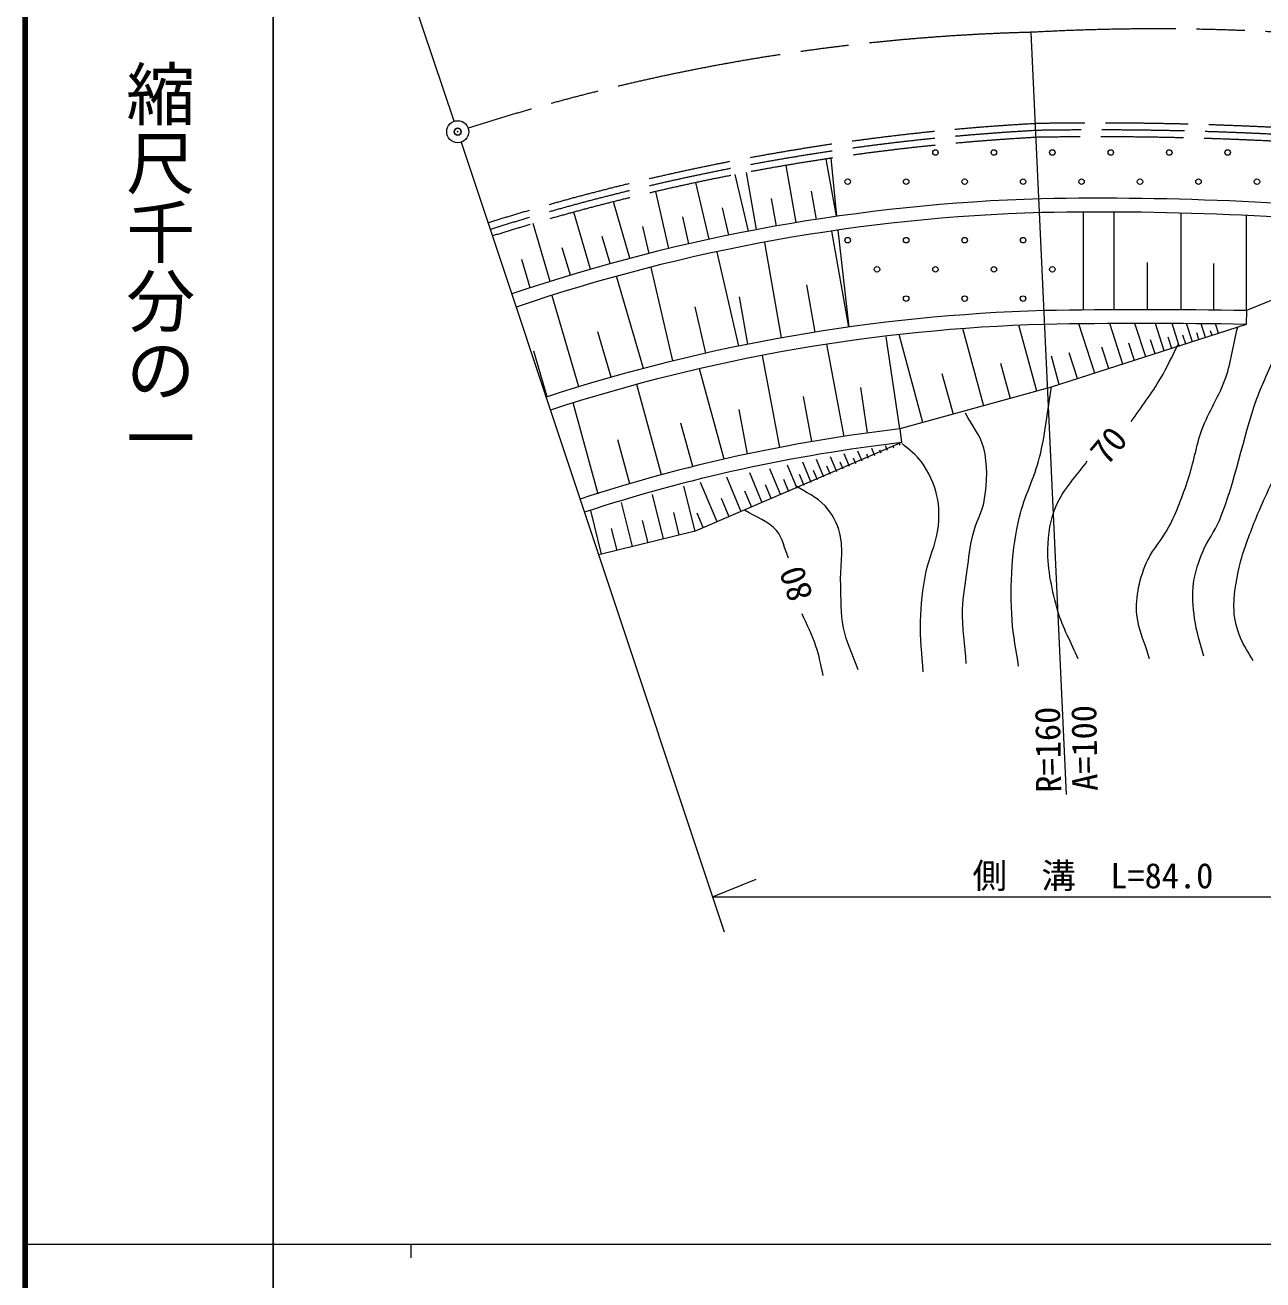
# Model space of a CAD drawing. Units: millimetres, scale not verified. Extents: x 40000 to 680000, y 20000 to 380000.
# Drawn here: x 40000 to 129834, y 202409 to 293505 of the extents above; entities that cross this region are included whole.
import ezdxf
from ezdxf.enums import TextEntityAlignment as Align

# ---------------------------------------------------------------- set-up
doc = ezdxf.new("R2010")
doc.units = ezdxf.units.MM
doc.header["$LTSCALE"] = 1000
doc.header["$PDMODE"] = 32
doc.header["$PDSIZE"] = 500
doc.linetypes.add('CHAIN', pattern=[18.5, 12, -1.5, 3.5, -1.5])
doc.linetypes.add('DASHED', pattern=[7.5, 6, -1.5])
for name, color, linetype, lineweight in [('M-BGD', 7, 'Continuous', 13), ('M-BGD-EXST', 7, 'Continuous', 13), ('M-BMK', 2, 'CHAIN', 13), ('M-BMK-SRVR', 3, 'Continuous', 13), ('M-STR-HTXT', 7, 'Continuous', 13), ('M-TTL', 2, 'Continuous', 140)]:
    doc.layers.add(name, color=color, linetype=linetype, lineweight=lineweight)
doc.layers.add('M-BGD-RSTR', color=6, linetype='Continuous')
doc.styles.add('@ＭＳ ゴシック', font='')
doc.styles.add('ＭＳ ゴシック', font='')
doc.styles.get('@ＭＳ ゴシック').set_extended_font_data('@MS Gothic')
doc.styles.get('ＭＳ ゴシック').set_extended_font_data('MS Gothic')

msp = doc.modelspace()

# ---------------------------------------------------------------- linework, layer by layer
at = {"layer": 'M-BGD'}
for p, q in [((71141, 286526), (58592, 323763)), ((71650, 285008), (90731, 227680)), ((95972, 279168), (95236, 283322)), ((98884, 279631), (98149, 283776)), ((98485, 283856), (98884, 279631)), ((92495, 278542), (91539, 282650)), ((93086, 278655), (92350, 282805)), ((89637, 277955), (88680, 282070)), ((83900, 276574), (82700, 280680)), ((86728, 277289), (85767, 281422)), ((94528, 278920), (94174, 280917)), ((97428, 279402), (97066, 281441)), ((81035, 275781), (79823, 279925)), ((91064, 278256), (90605, 280230)), ((116783, 279897), (116783, 272819)), ((119048, 272838), (119048, 279932)), ((123892, 272835), (123892, 279858)), ((128643, 272777), (128643, 279683)), ((78112, 274900), (76885, 279095)), ((85284, 276932), (84827, 278894)), ((88181, 277630), (87729, 279574)), ((82465, 276186), (81887, 278162)), ((99782, 271582), (98559, 278551)), ((98996, 278625), (99782, 271579)), ((142773, 278570), (128643, 272777)), ((79571, 275349), (78988, 277342)), ((91801, 270204), (90227, 277024)), ((94891, 270799), (93675, 277727)), ((76646, 274430), (76042, 276499)), ((121470, 272844), (121470, 276271)), ((126268, 272813), (126268, 276204)), ((84886, 268585), (82917, 275269)), ((87005, 269124), (85439, 275912)), ((97332, 271214), (96730, 274646)), ((80193, 267253), (78253, 273841)), ((92446, 270335), (91842, 273776)), ((89398, 269687), (88622, 273049)), ((128643, 272777), (128625, 271777)), ((109578, 265840), (108055, 271469)), ((113424, 266933), (112131, 271711)), ((128625, 271777), (114471, 267221)), ((117630, 268238), (116466, 271815)), ((119675, 268896), (118718, 271836)), ((121333, 269430), (120547, 271843)), ((122677, 269862), (122032, 271843)), ((123766, 270213), (123237, 271839)), ((124718, 270520), (124291, 271833)), ((125670, 270826), (125345, 271823)), ((126622, 271132), (126401, 271811)), ((82533, 267941), (81566, 271226)), ((103492, 264194), (102500, 270873)), ((105159, 264645), (103429, 271034)), ((122005, 269646), (121678, 270650)), ((123221, 270038), (122959, 270843)), ((124242, 270366), (124034, 271005)), ((125194, 270673), (125037, 271156)), ((126146, 270979), (126039, 271307)), ((77885, 266524), (76912, 269828)), ((99447, 263649), (98197, 270337)), ((116386, 267838), (115777, 269709)), ((118653, 268567), (118149, 270114)), ((120504, 269163), (120097, 270412)), ((94774, 262844), (93525, 269527)), ((111507, 266363), (110810, 268940)), ((115058, 267410), (114498, 269480)), ((90733, 261993), (88934, 268555)), ((107368, 265243), (106568, 268199)), ((86197, 260861), (84398, 267420)), ((101147, 263895), (100657, 267191)), ((114471, 267221), (103492, 264194)), ((81599, 259458), (79783, 266080)), ((97107, 263270), (96496, 266536)), ((92425, 262367), (91821, 265599)), ((88459, 261449), (87591, 264613)), ((103492, 264194), (103608, 263200)), ((83884, 260211), (83012, 263391)), ((103608, 263200), (88620, 256774)), ((99826, 261454), (99443, 262371)), ((100748, 261840), (100443, 262570)), ((101671, 262225), (101444, 262769)), ((102132, 262418), (102038, 262643)), ((102594, 262610), (102444, 262969)), ((103055, 262803), (103000, 262936)), ((103517, 262996), (103445, 263168)), ((96025, 259867), (95322, 261550)), ((97057, 260298), (96441, 261773)), ((97980, 260684), (97442, 261972)), ((98441, 260876), (98192, 261474)), ((98903, 261069), (98442, 262172)), ((99364, 261262), (99153, 261766)), ((100287, 261647), (100115, 262059)), ((101210, 262032), (101077, 262351)), ((91967, 258172), (90922, 260674)), ((93502, 258813), (92586, 261006)), ((94846, 259375), (94044, 261296)), ((96541, 260083), (96211, 260872)), ((97519, 260491), (97230, 261182)), ((88620, 256774), (87814, 260031)), ((90216, 257441), (89023, 260296)), ((92734, 258493), (92244, 259666)), ((94174, 259094), (93744, 260122)), ((95436, 259621), (95059, 260522)), ((84081, 255651), (83289, 258850)), ((86341, 256210), (85542, 259438)), ((91091, 257806), (90532, 259146)), ((81842, 255096), (81056, 258268)), ((87480, 256492), (87079, 258113)), ((89216, 257023), (88775, 258080)), ((82962, 255373), (82567, 256966)), ((85211, 255930), (84813, 257537)), ((88620, 256774), (81634, 255044))]:
    msp.add_line(p, q, dxfattribs=at)
for centre in [(106067, 284257), (110309, 284257), (114552, 284257), (118794, 284257), (123037, 284257), (127280, 284257), (99703, 282136), (103945, 282136), (108188, 282136), (112430, 282136), (116673, 282136), (120916, 282136), (125158, 282136), (129401, 282136), (99703, 277893), (103945, 277893), (108188, 277893), (112430, 277893), (101824, 275772), (106067, 275772), (110309, 275772), (114552, 275772), (103945, 273651), (108188, 273651), (112430, 273651)]:
    msp.add_circle(centre, 200, dxfattribs=at)
at = {"layer": 'M-BGD', "linetype": 'DASHED'}
for centre, radius, start, end in [((122258, 124037), 162561, 93.09953, 107.4088), ((117761, 28254), 258142, 81.86284, 90.94875), ((122258, 124037), 162061, 93.09953, 107.4088), ((122258, 124037), 161561, 93.09953, 107.4088), ((117761, 28254), 257642, 81.9103, 90.94875), ((117761, 28254), 257142, 81.9103, 90.94875)]:
    msp.add_arc(centre, radius, start, end, dxfattribs=at)
at = {"layer": 'M-BGD'}
for centre, radius, start, end in [((117559, 149331), 131619, 91.66315, 108.71936), ((117993, 54263), 226672, 83.69581, 91.07533), ((117559, 149331), 130619, 91.66315, 108.72173), ((117993, 54263), 225672, 83.69581, 91.07533), ((117670, 144158), 128674, 91.66212, 108.0462), ((121291, -132412), 405256, 88.96043, 91.03957), ((117670, 144158), 127674, 91.66212, 108.04336), ((121291, -132412), 404256, 88.96043, 91.03957), ((117434, 145299), 119710, 96.68818, 108.08393), ((117434, 145299), 118710, 96.68818, 108.08119)]:
    msp.add_arc(centre, radius, start, end, dxfattribs=at)
for points, knots in [([(129134, 247359), (128824, 247914), (128435, 248431), (128203, 249023), (127961, 249639), (127775, 250292), (127737, 250952), (127674, 252045), (127892, 253145), (128136, 254213), (128397, 255355), (128845, 256447), (129267, 257540), (129789, 258893), (130483, 260176), (130997, 261532), (131452, 262732), (131645, 264032), (132195, 265192), (132601, 266048), (133211, 266791), (133725, 267587), (134473, 268744), (135314, 269845), (135988, 271047), (136443, 271861), (136934, 272677), (137185, 273576), (137419, 274413), (137363, 275306), (137451, 276171)], [0, 0, 0, 0, 1, 1, 1, 2, 2, 2, 3, 3, 3, 4, 4, 4, 5, 5, 5, 6, 6, 6, 7, 7, 7, 8, 8, 8, 9, 9, 9, 10, 10, 10, 10]), ([(125541, 247692), (125319, 248601), (124999, 249492), (124876, 250420), (124761, 251278), (124697, 252157), (124809, 253015), (124911, 253794), (125178, 254549), (125474, 255277), (125796, 256068), (126345, 256751), (126672, 257540), (127854, 260391), (128362, 263482), (129400, 266389), (129835, 267607), (130446, 268759), (130864, 269982), (131318, 271311), (131618, 272688), (131995, 274041)], [0, 0, 0, 0, 1, 1, 1, 2, 2, 2, 3, 3, 3, 4, 4, 4, 5, 5, 5, 6, 6, 6, 7, 7, 7, 7]), ([(121615, 247492), (121305, 248557), (120804, 249584), (120684, 250686), (120611, 251349), (120688, 252028), (120817, 252682), (120952, 253370), (121180, 254045), (121482, 254678), (121890, 255534), (122578, 256232), (123012, 257074), (123583, 258179), (124010, 259356), (124410, 260534), (124810, 261711), (124982, 262959), (125408, 264127), (125884, 265433), (126688, 266605), (127138, 267920), (127544, 269106), (127715, 270359), (128003, 271579)], [0, 0, 0, 0, 1, 1, 1, 2, 2, 2, 3, 3, 3, 4, 4, 4, 5, 5, 5, 6, 6, 6, 7, 7, 7, 8, 8, 8, 8]), ([(120284, 264726), (120994, 265768), (121770, 266769), (122414, 267853), (122885, 268646), (123256, 269494), (123678, 270315)], [0, 0, 0, 0, 1, 1, 1, 2, 2, 2, 2]), ([(112100, 246960), (111945, 248069), (111712, 249170), (111634, 250287), (111543, 251592), (111538, 252908), (111634, 254213), (111723, 255420), (111883, 256629), (112167, 257806), (112524, 259285), (113259, 260655), (113630, 262131), (114054, 263810), (114207, 265546), (114496, 267254)], [0, 0, 0, 0, 1, 1, 1, 2, 2, 2, 3, 3, 3, 4, 4, 4, 5, 5, 5, 5]), ([(108307, 247160), (108219, 248468), (108010, 249774), (108041, 251085), (108064, 252045), (108244, 252995), (108374, 253947), (108490, 254792), (108574, 255645), (108773, 256475), (108991, 257382), (109501, 258214), (109638, 259137), (109818, 260343), (109875, 261614), (109572, 262796), (109335, 263719), (108684, 264482), (108241, 265325)], [0, 0, 0, 0, 1, 1, 1, 2, 2, 2, 3, 3, 3, 4, 4, 4, 5, 5, 5, 6, 6, 6, 6]), ([(105180, 246561), (105113, 247781), (104945, 248999), (104980, 250220), (105015, 251403), (105155, 252585), (105380, 253747), (105585, 254809), (106114, 255801), (106245, 256874), (106344, 257689), (106364, 258537), (106178, 259336), (105973, 260216), (105572, 261063), (105047, 261798), (104673, 262322), (104115, 262685), (103650, 263129)], [0, 0, 0, 0, 1, 1, 1, 2, 2, 2, 3, 3, 3, 4, 4, 4, 5, 5, 5, 6, 6, 6, 6]), ([(116425, 247492), (115937, 248646), (115308, 249749), (114961, 250952), (114539, 252420), (114207, 253949), (114229, 255477), (114245, 256538), (114417, 257626), (114828, 258604), (115341, 259824), (116336, 260778), (117091, 261865)], [0, 0, 0, 0, 1, 1, 1, 2, 2, 2, 3, 3, 3, 4, 4, 4, 4]), ([(100456, 246694), (100101, 247714), (99604, 248696), (99391, 249755), (99181, 250800), (99234, 251883), (99192, 252948), (99142, 254168), (99432, 255427), (99125, 256608), (98935, 257338), (98563, 258042), (98060, 258604), (97486, 259247), (96641, 259580), (95931, 260068)], [0, 0, 0, 0, 1, 1, 1, 2, 2, 2, 3, 3, 3, 4, 4, 4, 5, 5, 5, 5]), ([(95399, 254812), (95110, 255477), (95002, 256254), (94534, 256808), (93953, 257493), (93026, 257784), (92271, 258272)], [0, 0, 0, 0, 1, 1, 1, 2, 2, 2, 2]), ([(97927, 246295), (97750, 247004), (97629, 247730), (97395, 248424), (97125, 249224), (96730, 249976), (96397, 250753)], [0, 0, 0, 0, 1, 1, 1, 2, 2, 2, 2])]:
    msp.add_open_spline(points, degree=3, knots=knots, dxfattribs=at)
at = {"layer": 'M-BGD-EXST', "lineweight": 25}
msp.add_line((58000, 370000), (58000, 20000), dxfattribs=at)
at = {"layer": 'M-BGD-EXST'}
for p, q in [((40000, 205000), (579000, 205000)), ((68000, 205000), (68000, 204000))]:
    msp.add_line(p, q, dxfattribs=at)
at = {"layer": 'M-BGD-RSTR'}
msp.add_point((71397, 285767), dxfattribs=at)
at = {"layer": 'M-BMK'}
for centre, radius, start, end in [((116755, 147783), 145248, 91.39424, 107.88107), ((122052, 132890), 160342, 82.86559, 93.15714)]:
    msp.add_arc(centre, radius, start, end, dxfattribs=at)
at = {"layer": 'M-BMK-SRVR'}
msp.add_circle((71397, 285767), 800, dxfattribs=at)
at = {"layer": 'M-STR-HTXT'}
for p, q in [((113002, 292976), (115560, 237644)), ((89887, 230216), (93050, 231508)), ((89887, 230216), (145909, 230216))]:
    msp.add_line(p, q, dxfattribs=at)
at = {"layer": 'M-TTL'}
msp.add_line((40000, 380000), (40000, 20000), dxfattribs=at)

# ---------------------------------------------------------------- texts
at = {"layer": 'M-BGD', "style": 'ＭＳ ゴシック'}
for s, rotation, p in [('70', 50.098, (118626, 262995)), ('80', 109.087, (95927, 252934))]:
    msp.add_text(s, height=1833, rotation=rotation, dxfattribs=at).set_placement(p, align=Align.MIDDLE_CENTER)
at = {"layer": 'M-BGD-EXST', "style": '@ＭＳ ゴシック'}
msp.add_text('縮尺千分の一', height=3666, rotation=270, dxfattribs=at).set_placement((49777, 261030), align=Align.MIDDLE_RIGHT)
at = {"layer": 'M-STR-HTXT', "style": 'ＭＳ ゴシック'}
for s, rotation, p in [('R=160', 90.902, (114236, 240900)), ('A=100', 90.87, (116870, 241025))]:
    msp.add_text(s, height=1833, rotation=rotation, dxfattribs=at).set_placement(p, align=Align.MIDDLE_CENTER)
msp.add_text('側\u3000溝\u3000L=84.0', height=1833, dxfattribs=at).set_placement((117496, 231755), align=Align.MIDDLE_CENTER)

doc.saveas('drawing.dxf')
